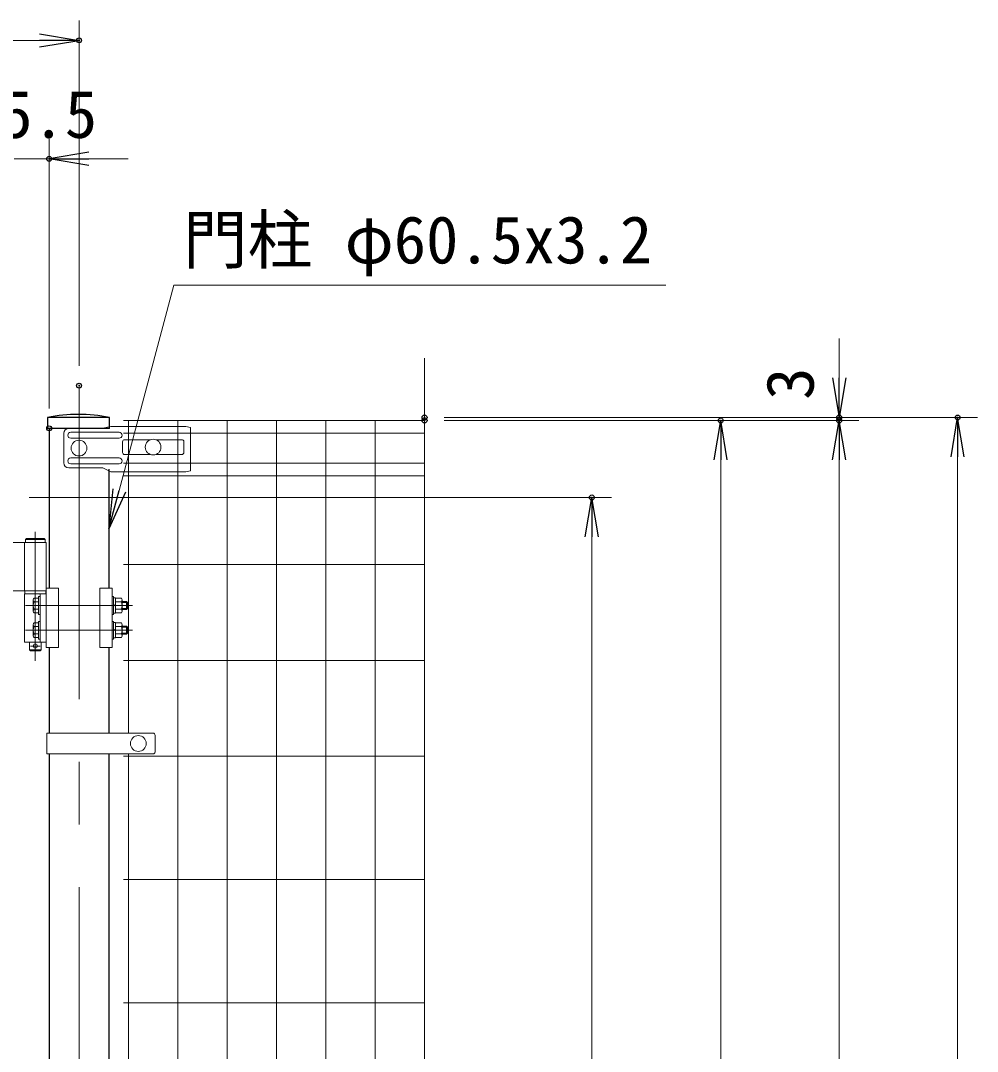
# Model space of a CAD drawing. Units: millimetres, scale not verified. Extents: x -4200 to 4200, y -2970 to 2970.
# Drawn here: x -1643 to -674, y 604 to 1648 of the extents above; entities that cross this region are included whole.
import ezdxf
from ezdxf.enums import TextEntityAlignment as Align

# ---------------------------------------------------------------- set-up
doc = ezdxf.new("R2010")
doc.units = ezdxf.units.MM
doc.header["$LTSCALE"] = 10
doc.header["$PDMODE"] = 32
doc.header["$PDSIZE"] = 5
doc.linetypes.add('USER1', pattern=[50.8, 31.75, -6.35, 6.35, -6.35])
for name, color, linetype, lineweight in [('0-1_D-STR1', 1, 'Continuous', 25), ('0-2_D-STR3', 3, 'Continuous', 13), ('0-3_D-BMK', 2, 'USER1', 13), ('0-4_D-STR-TXT', 7, 'Continuous', 13), ('0-5_D-STR-DIM', 7, 'Continuous', 13), ('0-B_D-STR2', 7, 'Continuous', 13)]:
    doc.layers.add(name, color=color, linetype=linetype, lineweight=lineweight)
doc.layers.add('0-9_0', color=7, linetype='Continuous')
doc.layers.add('0-A_Defpoints', color=6, linetype='Continuous')
doc.styles.add('ＭＳ ゴシック', font='')
doc.styles.get('ＭＳ ゴシック').set_extended_font_data('MS Gothic')

# ---------------------------------------------------------------- blocks, each defined once
blk = doc.blocks.new('_Open')
at = {"layer": '0-9_0'}
blk.add_line((-10, 1.667), (0, 0), dxfattribs=at)
blk.add_lwpolyline([(-10, -1.667), (0, 0), (-10, 0)], dxfattribs=at)

msp = doc.modelspace()

# ---------------------------------------------------------------- linework, layer by layer
at = {"layer": '0-1_D-STR1'}
for p, q in [((-1552.88, 1246.22), (-1615.78, 1246.22)), ((-1552.88, 1246.22), (-1615.78, 1246.22)), ((-1615.78, 1246.22), (-1615.78, 1235.22)), ((-1552.88, 1235.22), (-1552.88, 1246.22)), ((-1552.88, 1235.22), (-1552.88, 1246.22)), ((-1552.88, 1235.22), (-1615.78, 1235.22)), ((-1613.98, 1235.22), (-1613.98, 1073.22)), ((-1553.48, 1193.83), (-1553.48, 1073.22)), ((-1613.98, 1013.22), (-1613.98, 926.47)), ((-1553.48, 1013.22), (-1553.48, 926.47)), ((-1613.98, 905.47), (-1613.98, 551.47)), ((-1553.48, 905.47), (-1553.48, 551.47))]:
    msp.add_line(p, q, dxfattribs=at)
msp.add_arc((-1584.33, 1086.79), 162.5, 78.84081, 101.15919, dxfattribs=at)
msp.add_arc((-1584.33, 1086.79), 162.5, 78.84081, 101.15919, dxfattribs=at)
at = {"layer": '0-2_D-STR3'}
for p, q in [((-1559.74, 1235.22), (-1594.21, 1235.22)), ((-1559.74, 1235.29), (-1551.6, 1237.02)), ((-1475.73, 1237.02), (-1551.6, 1237.02)), ((-1475.73, 1237.02), (-1470.73, 1236.02)), ((-1470.73, 1192.22), (-1470.73, 1236.02)), ((-1599.21, 1200.22), (-1599.21, 1230.22)), ((-1543.14, 1231.22), (-1592.14, 1231.22)), ((-1543.14, 1225.22), (-1592.14, 1225.22)), ((-1539.6, 1221.72), (-1539.6, 1210.72)), ((-1511.51, 1223.72), (-1537.6, 1223.72)), ((-1479.6, 1223.72), (-1505.94, 1223.72)), ((-1477.6, 1221.72), (-1477.6, 1210.72)), ((-1543.14, 1205.22), (-1592.14, 1205.22)), ((-1511.51, 1208.72), (-1537.6, 1208.72)), ((-1479.6, 1208.72), (-1505.94, 1208.72)), ((-1559.74, 1195.22), (-1594.21, 1195.22)), ((-1543.14, 1199.22), (-1592.14, 1199.22)), ((-1551.6, 1191.22), (-1559.74, 1195.22)), ((-1475.73, 1191.22), (-1551.6, 1191.22)), ((-1475.73, 1191.22), (-1470.73, 1192.22)), ((-1638.89, 1119.72), (-1692.75, 1119.72)), ((-1617.19, 1119.72), (-1638.89, 1119.72)), ((-1638.89, 1070.72), (-1638.89, 1119.72)), ((-1617.19, 1119.72), (-1638.89, 1119.72)), ((-1637.04, 1123.72), (-1638.04, 1122.72)), ((-1618.04, 1122.72), (-1638.04, 1122.72)), ((-1638.04, 1119.72), (-1638.04, 1122.72)), ((-1618.04, 1119.72), (-1638.04, 1119.72)), ((-1619.04, 1123.72), (-1637.04, 1123.72)), ((-1619.04, 1123.72), (-1618.04, 1122.72)), ((-1618.04, 1119.72), (-1618.04, 1122.72)), ((-1617.19, 1119.72), (-1617.19, 1013.22)), ((-1638.89, 1070.72), (-1692.75, 1070.72)), ((-1617.19, 1070.72), (-1638.89, 1070.72)), ((-1617.19, 1070.72), (-1638.89, 1070.72)), ((-1638.89, 1018.72), (-1638.89, 1067.72)), ((-1638.89, 1067.72), (-1617.19, 1067.72)), ((-1638.54, 1067.72), (-1638.54, 1070.72)), ((-1638.54, 1070.72), (-1617.54, 1070.72)), ((-1617.54, 1067.72), (-1638.54, 1067.72)), ((-1623.19, 1018.72), (-1623.19, 1067.72)), ((-1617.54, 1067.72), (-1617.54, 1070.72)), ((-1617.19, 1073.22), (-1604.69, 1073.22)), ((-1604.69, 1073.22), (-1604.69, 1013.22)), ((-1562.77, 1073.22), (-1562.77, 1013.22)), ((-1550.27, 1073.22), (-1562.77, 1073.22)), ((-1550.27, 1073.22), (-1550.27, 1013.22)), ((-1630.29, 1061.34), (-1630.29, 1050.09)), ((-1629.21, 1063.22), (-1624.79, 1063.22)), ((-1629.21, 1059.47), (-1624.79, 1059.47)), ((-1624.79, 1046.72), (-1624.79, 1064.72)), ((-1624.79, 1063.22), (-1624.79, 1048.22)), ((-1550.27, 1064.72), (-1548.67, 1064.72)), ((-1550.27, 1046.72), (-1550.27, 1064.72)), ((-1548.67, 1064.72), (-1548.67, 1046.72)), ((-1548.67, 1063.42), (-1548.67, 1048.02)), ((-1548.67, 1056.78), (-1546.67, 1055.63)), ((-1548.67, 1056.09), (-1546.67, 1054.94)), ((-1546.67, 1063.22), (-1540.87, 1063.22)), ((-1546.67, 1063.22), (-1546.67, 1048.22)), ((-1546.67, 1059.47), (-1540.87, 1059.47)), ((-1540.17, 1061.49), (-1540.17, 1049.95)), ((-1540.17, 1059.72), (-1535.79, 1059.72)), ((-1535.79, 1059.72), (-1534.79, 1058.72)), ((-1629.21, 1051.96), (-1624.79, 1051.96)), ((-1629.21, 1048.22), (-1624.79, 1048.22)), ((-1624.79, 1046.72), (-1623.19, 1046.72)), ((-1550.27, 1046.72), (-1548.67, 1046.72)), ((-1548.67, 1048.02), (-1546.67, 1048.02)), ((-1546.67, 1051.97), (-1540.87, 1051.97)), ((-1546.67, 1048.22), (-1540.87, 1048.22)), ((-1540.17, 1052.72), (-1534.79, 1052.72)), ((-1540.17, 1051.72), (-1535.79, 1051.72)), ((-1630.29, 1036.34), (-1630.29, 1025.09)), ((-1629.21, 1038.22), (-1624.79, 1038.22)), ((-1629.21, 1034.47), (-1624.79, 1034.47)), ((-1624.79, 1021.72), (-1624.79, 1039.72)), ((-1624.79, 1038.22), (-1624.79, 1023.22)), ((-1550.27, 1039.72), (-1548.67, 1039.72)), ((-1550.27, 1021.72), (-1550.27, 1039.72)), ((-1548.67, 1039.72), (-1548.67, 1021.72)), ((-1548.67, 1038.42), (-1548.67, 1023.02)), ((-1546.67, 1038.22), (-1540.87, 1038.22)), ((-1546.67, 1038.22), (-1546.67, 1023.22)), ((-1546.67, 1034.47), (-1540.87, 1034.47)), ((-1540.17, 1036.49), (-1540.17, 1024.95)), ((-1540.17, 1034.72), (-1535.79, 1034.72)), ((-1535.79, 1034.72), (-1534.79, 1033.72)), ((-1629.21, 1026.96), (-1624.79, 1026.96)), ((-1548.67, 1031.78), (-1546.67, 1030.63)), ((-1548.67, 1031.09), (-1546.67, 1029.94)), ((-1546.67, 1026.97), (-1540.87, 1026.97)), ((-1540.17, 1027.72), (-1534.79, 1027.72)), ((-1540.17, 1026.72), (-1535.79, 1026.72)), ((-1617.19, 1018.72), (-1638.89, 1018.72)), ((-1634.04, 1018.72), (-1634.04, 1010.72)), ((-1629.21, 1023.22), (-1624.79, 1023.22)), ((-1624.79, 1021.72), (-1623.19, 1021.72)), ((-1622.04, 1018.72), (-1622.04, 1010.72)), ((-1617.19, 1013.22), (-1604.69, 1013.22)), ((-1550.27, 1013.22), (-1562.77, 1013.22)), ((-1550.27, 1021.72), (-1548.67, 1021.72)), ((-1548.67, 1023.02), (-1546.67, 1023.02)), ((-1546.67, 1023.22), (-1540.87, 1023.22)), ((-1634.04, 1010.72), (-1633.04, 1009.72)), ((-1634.04, 1010.72), (-1622.04, 1010.72)), ((-1633.04, 1009.72), (-1623.04, 1009.72)), ((-1623.04, 1009.72), (-1622.04, 1010.72)), ((-1616.28, 926.47), (-1508.74, 926.47)), ((-1616.28, 926.47), (-1616.28, 905.47)), ((-1506.74, 924.47), (-1506.74, 907.47)), ((-1616.28, 905.47), (-1508.74, 905.47))]:
    msp.add_line(p, q, dxfattribs=at)
for points in [[(-1624.79, 1064.72), (-1623.19, 1064.72), (-1623.19, 1046.72)], [(-1548.67, 1063.42), (-1546.67, 1063.42), (-1546.67, 1048.02)], [(-1540.17, 1058.72), (-1534.79, 1058.72), (-1534.79, 1052.72)], [(-1535.79, 1059.72), (-1535.79, 1051.72), (-1534.79, 1052.72)], [(-1624.79, 1039.72), (-1623.19, 1039.72), (-1623.19, 1021.72)], [(-1548.67, 1038.42), (-1546.67, 1038.42), (-1546.67, 1023.02)], [(-1540.17, 1033.72), (-1534.79, 1033.72), (-1534.79, 1027.72)], [(-1535.79, 1034.72), (-1535.79, 1026.72), (-1534.79, 1027.72)]]:
    msp.add_lwpolyline(points, dxfattribs=at)
for centre, radius in [((-1583.73, 1215.22), 8), ((-1508.73, 1216.22), 8), ((-1628.04, 1014.72), 2), ((-1523.73, 915.97), 8)]:
    msp.add_circle(centre, radius, dxfattribs=at)
for centre, radius, start, end in [((-1594.21, 1230.22), 5, 90, 180), ((-1592.14, 1228.22), 3, 90, 270), ((-1543.14, 1228.22), 3, 270, 90), ((-1537.6, 1221.72), 2, 90, 180), ((-1479.6, 1221.72), 2, 0, 90), ((-1592.14, 1202.22), 3, 90, 270), ((-1543.14, 1202.22), 3, 270, 90), ((-1537.6, 1210.72), 2, 180, 270), ((-1479.6, 1210.72), 2, 270, 0), ((-1594.21, 1200.22), 5, 180, 270), ((-1623.22, 1055.72), 7.08, 147.93138, 212.06862), ((-1628.13, 1061.34), 2.16, 120, 240), ((-1543.02, 1061.34), 2.85, 318.83491, 41.16509), ((-1550.57, 1055.72), 10.39, 338.85295, 21.14705), ((-1628.13, 1050.09), 2.16, 120, 240), ((-1543.02, 1050.09), 2.85, 318.86505, 41.13495), ((-1623.22, 1030.72), 7.08, 147.93138, 212.06862), ((-1628.13, 1036.34), 2.16, 120, 240), ((-1543.02, 1036.34), 2.85, 318.83491, 41.16509), ((-1550.57, 1030.72), 10.39, 338.85295, 21.14705), ((-1628.13, 1025.09), 2.16, 120, 240), ((-1543.02, 1025.09), 2.85, 318.86505, 41.13495), ((-1508.74, 924.47), 2, 0, 90), ((-1508.74, 907.47), 2, 270, 0)]:
    msp.add_arc(centre, radius, start, end, dxfattribs=at)
at = {"layer": '0-3_D-BMK'}
for p, q in [((-1583.73, 1278.46), (-1583.73, -867.36)), ((-1628.04, 1130.25), (-1628.04, 999.77)), ((-1637.85, 1055.72), (-1529.64, 1055.72)), ((-1637.85, 1030.72), (-1529.64, 1030.72)), ((-1623.04, 1014.72), (-1633.04, 1014.72))]:
    msp.add_line(p, q, dxfattribs=at)
at = {"layer": '0-4_D-STR-TXT'}
msp.add_lwpolyline([(-989.19, 1380.31), (-1487.61, 1380.31), (-1552.96, 1135.46)], dxfattribs=at)
at = {"layer": '0-5_D-STR-DIM'}
for p, q in [((-1583.73, 1298.46), (-1583.73, 1648.22)), ((-2578.73, 1628.22), (-1623.73, 1628.22)), ((-1613.98, 1255.22), (-1613.98, 1528.22)), ((-1649.47, 1508.22), (-1613.98, 1508.22)), ((-1573.98, 1508.22), (-1533.98, 1508.22)), ((-813.73, 1286.22), (-813.73, 1326.22)), ((-1213.73, 1246.22), (-673.73, 1246.22)), ((-1213.73, 1246.22), (-793.73, 1246.22)), ((-1213.73, 1243.22), (-913.73, 1243.22)), ((-1213.73, 1243.22), (-793.73, 1243.22)), ((-1213.73, 1243.22), (-793.73, 1243.22)), ((-813.73, 1243.22), (-813.73, 1246.22)), ((-933.73, -486.78), (-933.73, 1203.22)), ((-813.73, -516.78), (-813.73, 1203.22)), ((-813.73, 1203.22), (-813.73, 1163.22)), ((-693.73, -816.78), (-693.73, 1206.22)), ((-1634.12, 1165.22), (-1044.25, 1165.22)), ((-1064.25, -486.78), (-1064.25, 1125.22))]:
    msp.add_line(p, q, dxfattribs=at)
at = {"layer": '0-A_Defpoints'}
for p in [(-1583.73, 1628.22), (-1613.98, 1508.22), (-1583.73, 1278.46), (-1233.73, 1246.22), (-1233.73, 1243.22), (-933.73, 1243.22), (-813.73, 1246.22), (-813.73, 1243.22), (-693.73, 1246.22), (-1613.98, 1235.22), (-1064.25, 1165.22)]:
    msp.add_point(p, dxfattribs=at)
at = {"layer": '0-B_D-STR2'}
for p, q in [((-1233.73, 383.87), (-1233.73, 1306.22)), ((-1538.73, 1243.22), (-1233.73, 1243.22)), ((-1533.73, 926.47), (-1533.73, 1243.22)), ((-1483.73, -526.78), (-1483.73, 1243.22)), ((-1433.73, -526.78), (-1433.73, 1243.22)), ((-1383.73, -526.78), (-1383.73, 1243.22)), ((-1333.73, -526.78), (-1333.73, 1243.22)), ((-1283.73, -526.78), (-1283.73, 1243.22)), ((-1538.73, 1230.34), (-1233.73, 1230.34)), ((-1538.73, 1200.09), (-1233.73, 1200.09)), ((-1538.73, 1187.22), (-1233.73, 1187.22)), ((-1538.73, 1097.22), (-1233.73, 1097.22)), ((-1538.73, 1000.22), (-1233.73, 1000.22)), ((-1538.73, 903.22), (-1233.73, 903.22)), ((-1533.73, 551.47), (-1533.73, 905.47)), ((-1538.73, 778.22), (-1233.73, 778.22)), ((-1538.73, 653.22), (-1233.73, 653.22))]:
    msp.add_line(p, q, dxfattribs=at)

# ---------------------------------------------------------------- block references
at = {"layer": '0-4_D-STR-TXT', "xscale": 4, "yscale": 4, "rotation": 255.05564}
msp.add_blockref('_Open', (-1553.48, 1133.52), dxfattribs=at)
at = {"layer": '0-5_D-STR-DIM', "xscale": 4, "yscale": 4}
msp.add_blockref('_Open', (-1583.73, 1628.22), dxfattribs=at)
for p, rotation in [((-1613.98, 1508.22), 180), ((-813.73, 1246.22), 270), ((-933.73, 1243.22), 90), ((-813.73, 1243.22), 90), ((-813.73, 1243.22), 90), ((-693.73, 1246.22), 90), ((-1064.25, 1165.22), 90)]:
    msp.add_blockref('_Open', p, dxfattribs=dict(at, rotation=rotation))

# ---------------------------------------------------------------- texts
at = {"layer": '0-4_D-STR-TXT', "style": 'ＭＳ ゴシック'}
msp.add_text('門柱 φ60.5x3.2', height=48.09, dxfattribs=at).set_placement((-1478.56, 1387.82), align=Align.BOTTOM_LEFT)
at = {"layer": '0-5_D-STR-DIM', "style": 'ＭＳ ゴシック'}
msp.add_text('35.5', height=48.09, dxfattribs=at).set_placement((-1696.2, 1514.96), align=Align.BOTTOM_LEFT)
msp.add_text('3', height=48.09, rotation=90, dxfattribs=at).set_placement((-825.14, 1264.1), align=Align.BOTTOM_LEFT)

doc.saveas('drawing.dxf')
